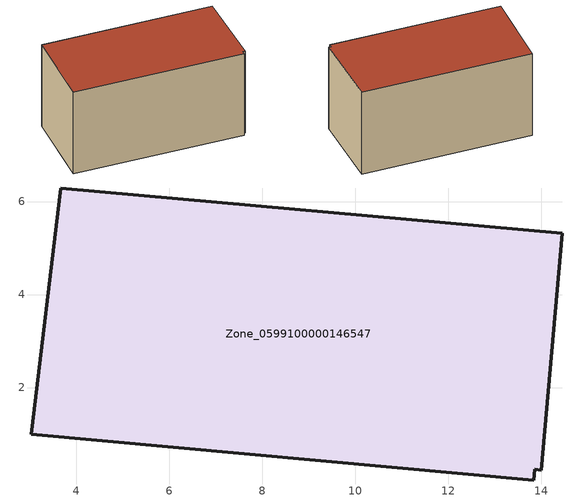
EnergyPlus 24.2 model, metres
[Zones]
Zone_0599100000146547
 floor ground (C_G): 13.86,0.24 13.84,0.01 3.04,0.99 3.68,6.29 14.46,5.32 14,0.23 z0
 wall outside (C_F): 3.68,6.29 3.04,0.99 13.84,0.01 13.86,0.24 14,0.23 14.46,5.32 3.68,6.29 z0:5.79
 roof outside (C_R): 13.86,0.24 14,0.23 14.46,5.32 3.68,6.29 3.04,0.99 13.84,0.01 z5.79
[BUILDING]
Pand.0599100000146547: North Axis=0; Terrain=City; Loads Convergence Tolerance Value=0.04; Temperature Convergence Tolerance Value=0.4; Solar Distribution=FullExterior; Maximum Number of Warmup Days=25; Minimum Number of Warmup Days=1
[Site:Location]
Rotterdam.The.Hague.AP_ZH_NLD Design_Conditions: Latitude=51.96; Longitude=4.45; Time Zone=1; Elevation=-4.5
[SITE:GROUNDTEMPERATURE:BUILDINGSURFACE]
18, 18, 18, 18, 18, 18, 18, 18, 18, 18, 18, 18
[MATERIAL] Thermal Absorptance=0.9; Solar Absorptance=0.7; Visible Absorptance=0.7
Name | Roughness | Thickness | Conductivity | Density | Specific Heat
G.TC.1992-2005 | MediumSmooth | 0.15 | 0.06 | 540 | 1210
F.TC.1992-2005 | Rough | 0.3 | 0.12 | 1920 | 840
R.TC.1992-2005 | MediumRough | 0.2 | 0.08 | 1500 | 1000
[CONSTRUCTION]
C_G: G.TC.1992-2005
C_F: F.TC.1992-2005
C_R: R.TC.1992-2005
[ZONE]
Zone_0599100000146547: Type=1; Multiplier=1; Ceiling Height=Autocalculate; Volume=Autocalculate; Floor Area=autocalculate; Part of Total Floor Area=Yes
[ZONEINFILTRATION:DESIGNFLOWRATE]
Infil_Zone_0599100000146547: Zone or ZoneList or Space or SpaceList=Zone_0599100000146547; Schedule=AlwaysOn; Design Flow Rate Calculation Method=Flow/Area; Flow Rate per Floor Area=0.0015; Constant Term Coefficient=1; Temperature Term Coefficient=0; Velocity Term Coefficient=0; Velocity Squared Term Coefficient=0
[HVACTEMPLATE:ZONE:IDEALLOADSAIRSYSTEM]
Zone_0599100000146547: Maximum Heating Supply Air Temperature=50; Minimum Cooling Supply Air Temperature=13; Maximum Heating Supply Air Humidity Ratio=0.0156; Minimum Cooling Supply Air Humidity Ratio=0.0077; Heating Limit=NoLimit; Cooling Limit=NoLimit; Dehumidification Control Type=ConstantSensibleHeatRatio; Cooling Sensible Heat Ratio=0.7; Dehumidification Setpoint=60; Humidification Control Type=None; Humidification Setpoint=30; Outdoor Air Method=None; Outdoor Air Flow Rate per Person=0.00944; Outdoor Air Flow Rate per Zone Floor Area=0; Outdoor Air Flow Rate per Zone=0; Demand Controlled Ventilation Type=None; Outdoor Air Economizer Type=NoEconomizer; Heat Recovery Type=None; Sensible Heat Recovery Effectiveness=0.7; Latent Heat Recovery Effectiveness=0.65
[ZONECONTROL:THERMOSTAT]
ThermostatControl_Zone_0599100000146547: Zone or ZoneList=Zone_0599100000146547; Control Type Schedule=DualSetpointControlType; Control 1=Thermostat_Zone_0599100000146547; Temperature Difference Between Cutout And Setpoint=0
[THERMOSTATSETPOINT:DUALSETPOINT]
Thermostat_Zone_0599100000146547: Heating Setpoint Temperature Schedule=HeatingSetpoint_Zone_0599100000146547; Cooling Setpoint Temperature Schedule=CoolingSetpoint_Zone_0599100000146547
[SCHEDULE:COMPACT]
HeatingSetpoint_Zone_0599100000146547: Through: 12/31, For: AllDays, Until: 24:00, 21
CoolingSetpoint_Zone_0599100000146547: Through: 12/31, For: AllDays, Until: 24:00, 24
DualSetpointControlType: Through: 12/31, For: AllDays, Until: 24:00, 4
AlwaysOn: Through: 12/31, For: AllDays, Until: 24:00, 1
